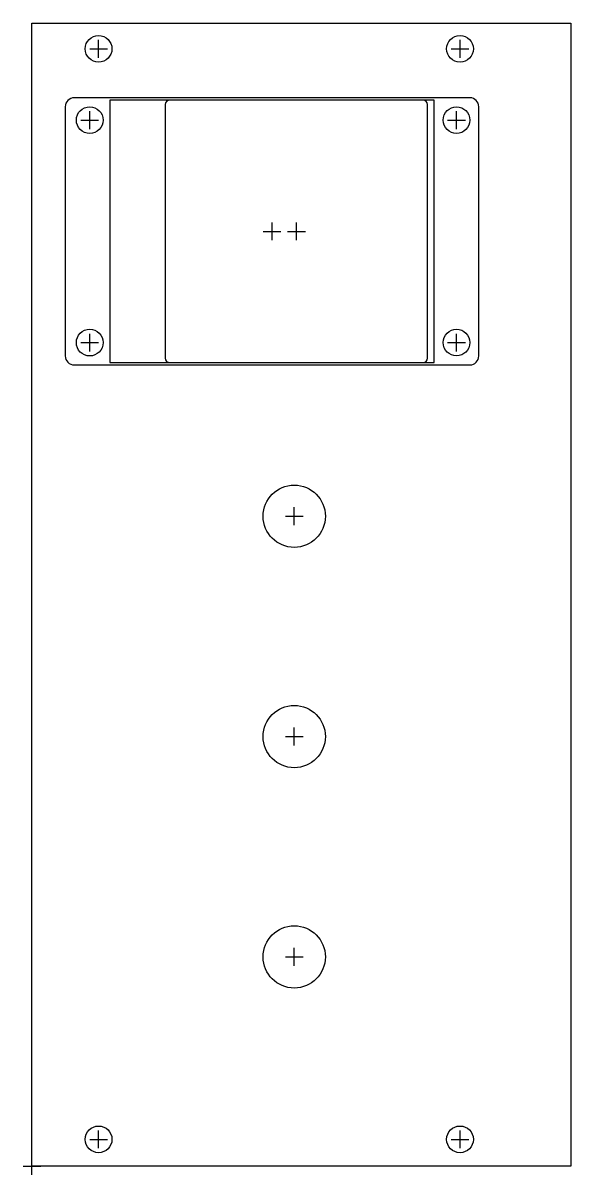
# Model space of a CAD drawing. Header units: millimetres. Extents: x -1 to 61, y -1 to 128.
import ezdxf

# ---------------------------------------------------------------- set-up
doc = ezdxf.new("R2010")
doc.units = ezdxf.units.MM
for name, color, linetype in [('Contour', 7, 'CONTINUOUS'), ('Engraving', 7, 'CONTINUOUS'), ('Reference_points', 1, 'CONTINUOUS')]:
    doc.layers.add(name, color=color, linetype=linetype)

msp = doc.modelspace()

# ---------------------------------------------------------------- linework, layer by layer
at = {"layer": 'Contour', "color": 7, "linetype": 'CONTINUOUS'}
for p, q in [((0, 0), (0, 128.4)), ((0, 128.4), (60.62, 128.4)), ((60.62, 128.4), (60.62, 0)), ((15, 119.25), (15, 90.75)), ((44, 119.75), (15.5, 119.75)), ((44.5, 90.75), (44.5, 119.25)), ((15.5, 90.25), (44, 90.25)), ((60.62, 0), (0, 0))]:
    msp.add_line(p, q, dxfattribs=at)
for centre, radius in [((7.5, 125.5), 1.5), ((48.14, 125.5), 1.5), ((6.5, 117.495), 1.5), ((47.75, 117.496), 1.5), ((6.5, 92.504), 1.5), ((47.75, 92.505), 1.5), ((29.5, 73), 3.5), ((29.5, 48.25), 3.5), ((29.5, 23.5), 3.5), ((7.5, 3), 1.5), ((48.14, 3), 1.5)]:
    msp.add_circle(centre, radius, dxfattribs=at)
for centre, start, end in [((15.5, 119.25), 90, 180), ((44, 119.25), 0, 90), ((15.5, 90.75), 180, 270), ((44, 90.75), 270, 360)]:
    msp.add_arc(centre, 0.5, start, end, dxfattribs=at)
at = {"layer": 'Engraving', "color": 133, "linetype": 'CONTINUOUS'}
for p, q in [((49.25, 120), (4.75, 120)), ((45.25, 119.75), (8.75, 119.75)), ((8.75, 119.75), (8.75, 90.25)), ((45.25, 90.25), (45.25, 119.75)), ((3.75, 119), (3.75, 91)), ((50.25, 91), (50.25, 119)), ((4.75, 90), (49.25, 90)), ((8.75, 90.25), (45.25, 90.25))]:
    msp.add_line(p, q, dxfattribs=at)
for centre, start, end in [((4.75, 119), 90, 180), ((49.25, 119), 0, 90), ((4.75, 91), 180, 270), ((49.25, 91), 270, 360)]:
    msp.add_arc(centre, 1, start, end, dxfattribs=at)
at = {"layer": 'Reference_points', "color": 1, "linetype": 'CONTINUOUS'}
for p, q in [((7.5, 124.5), (7.5, 126.5)), ((48.14, 124.5), (48.14, 126.5)), ((6.5, 125.5), (8.5, 125.5)), ((47.14, 125.5), (49.14, 125.5)), ((6.5, 116.495), (6.5, 118.495)), ((47.75, 116.496), (47.75, 118.496)), ((5.5, 117.495), (7.5, 117.495)), ((46.75, 117.496), (48.75, 117.496)), ((26, 105), (28, 105)), ((26, 105), (28, 105)), ((26, 105), (28, 105)), ((26, 105), (28, 105)), ((27, 104), (27, 106)), ((27, 104), (27, 106)), ((27, 104), (27, 106)), ((27, 104), (27, 106)), ((28.75, 105), (30.75, 105)), ((29.75, 104), (29.75, 106)), ((6.5, 91.504), (6.5, 93.504)), ((47.75, 91.505), (47.75, 93.505)), ((5.5, 92.504), (7.5, 92.504)), ((46.75, 92.505), (48.75, 92.505)), ((29.5, 72), (29.5, 74)), ((28.5, 73), (30.5, 73)), ((29.5, 47.25), (29.5, 49.25)), ((29.5, 47.25), (29.5, 49.25)), ((28.5, 48.25), (30.5, 48.25)), ((28.5, 48.25), (30.5, 48.25)), ((28.5, 23.5), (30.5, 23.5)), ((29.5, 22.5), (29.5, 24.5)), ((7.5, 2), (7.5, 4)), ((48.14, 2), (48.14, 4)), ((6.5, 3), (8.5, 3)), ((47.14, 3), (49.14, 3)), ((-1, 0), (1, 0)), ((0, -1), (0, 1))]:
    msp.add_line(p, q, dxfattribs=at)

doc.saveas('drawing.dxf')
